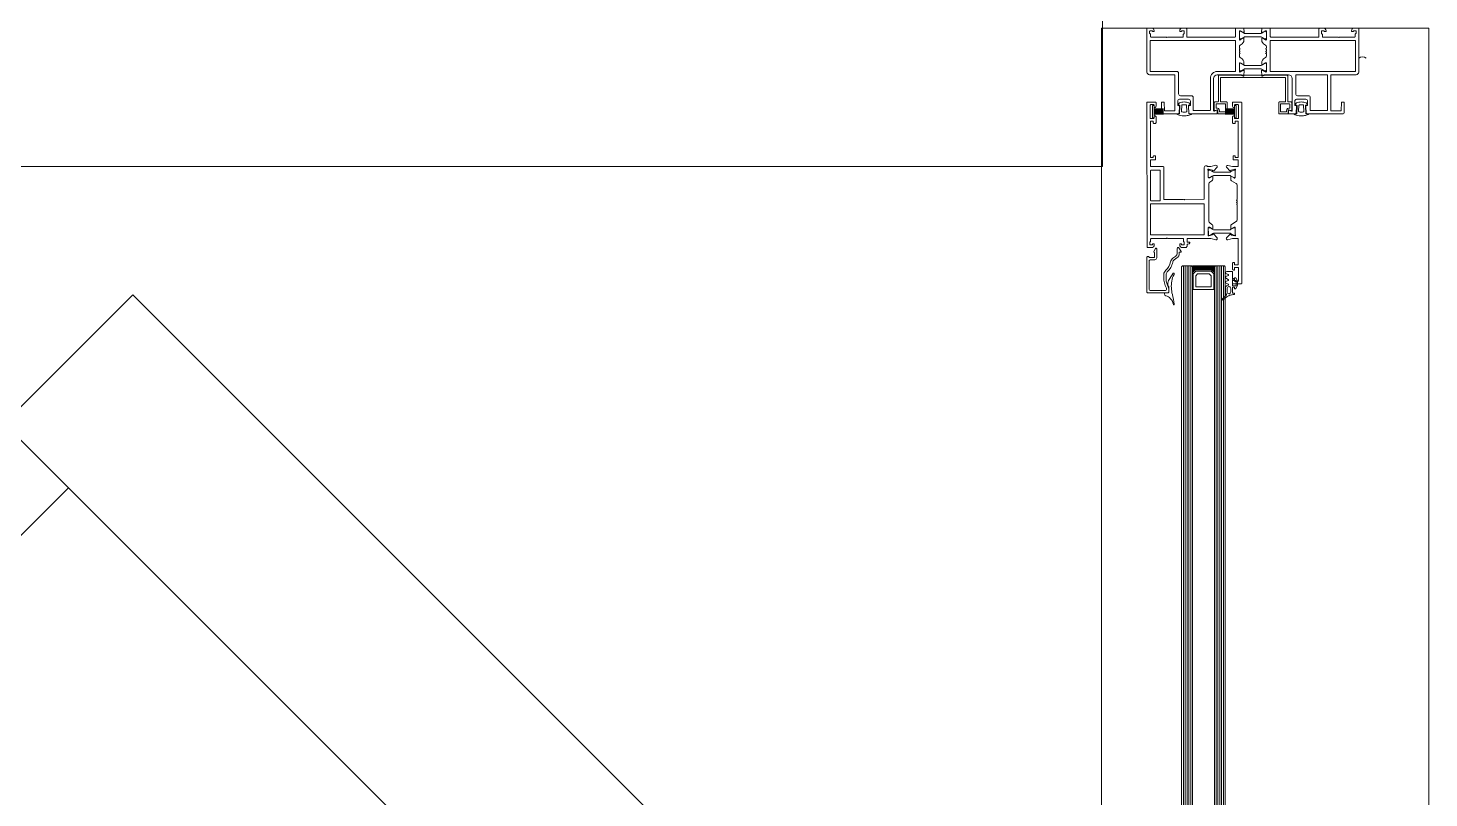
# Model space of a CAD drawing. Header units: centimetres. Extents: x 118932 to 154602, y -32682 to -23521.
# Drawn here: x 136954.8 to 137031.8, y -28127.6 to -28085.3 of the extents above; entities that cross this region are included whole.
import ezdxf

# ---------------------------------------------------------------- set-up
doc = ezdxf.new("R2010")
doc.units = ezdxf.units.CM
doc.header["$LTSCALE"] = 50
doc.header["$MEASUREMENT"] = 0
for name, color, linetype, lineweight, true_color in [('GEN_02_TF_Mobilya', 7, 'Continuous', 5, 0x745e3d), ('GEN_02_TF_Pencere', 7, 'Continuous', 9, 0x6093ac), ('GEN_05_ML_Alçıpan_giydirme', 7, 'Continuous', 18, 0x7ebab5), ('GEN_05_ML_Mermer', 7, 'Continuous', 9, 0x9d8692)]:
    doc.layers.add(name, color=color, linetype=linetype, lineweight=lineweight, true_color=true_color)
doc.layers.add('revizyon notlar', color=1, linetype='Continuous', lineweight=30)

# ---------------------------------------------------------------- blocks, each defined once
blk = doc.blocks.new('UP-420_DiningChair')
at = {"layer": 'GEN_02_TF_Mobilya'}
for p, q in [((-254, 317.5), (-254, 217.5)), ((254, 317.5), (-254, 317.5)), ((-254, 217.5), (254, 217.5))]:
    blk.add_line(p, q, dxfattribs=at)
blk.add_lwpolyline([(-204, 217.5), (-204, -317.5)], dxfattribs=at)
blk = doc.blocks.new('A blok level 0 tefriş')
at = {"layer": 'GEN_02_TF_Mobilya', "xscale": 0.1, "yscale": 0.1, "zscale": 0.1, "rotation": 315.0000000000011}
blk.add_blockref('UP-420_DiningChair', (229.559, 573.185), dxfattribs=at)
blk = doc.blocks.new('P36')
at = {"layer": 'GEN_02_TF_Pencere', "linetype": 'Continuous'}
for p, q in [((137016.833, -28089.749), (137017.343, -28089.749)), ((137016.833, -28089.769), (137017.343, -28089.769)), ((137016.833, -28089.789), (137017.343, -28089.789)), ((137016.833, -28089.809), (137017.343, -28089.809)), ((137016.833, -28089.829), (137017.343, -28089.829)), ((137016.833, -28089.849), (137017.343, -28089.849)), ((137016.833, -28089.869), (137017.343, -28089.869)), ((137016.833, -28089.889), (137017.343, -28089.889)), ((137016.833, -28089.909), (137017.343, -28089.909)), ((137016.833, -28089.929), (137017.343, -28089.929)), ((137016.833, -28089.949), (137017.343, -28089.949)), ((137021.239, -28089.749), (137020.729, -28089.749)), ((137021.239, -28089.769), (137020.729, -28089.769)), ((137021.239, -28089.789), (137020.729, -28089.789)), ((137021.239, -28089.809), (137020.729, -28089.809)), ((137021.239, -28089.829), (137020.729, -28089.829)), ((137021.239, -28089.849), (137020.729, -28089.849)), ((137021.239, -28089.869), (137020.729, -28089.869)), ((137021.239, -28089.889), (137020.729, -28089.889)), ((137021.239, -28089.909), (137020.729, -28089.909)), ((137021.239, -28089.929), (137020.729, -28089.929)), ((137021.239, -28089.949), (137020.729, -28089.949)), ((137016.833, -28089.969), (137017.343, -28089.969)), ((137016.833, -28089.989), (137017.343, -28089.989)), ((137016.833, -28090.009), (137017.343, -28090.009)), ((137016.833, -28090.029), (137017.343, -28090.029)), ((137016.833, -28090.049), (137017.343, -28090.049)), ((137021.239, -28089.969), (137020.729, -28089.969)), ((137021.239, -28089.989), (137020.729, -28089.989)), ((137021.239, -28090.009), (137020.729, -28090.009)), ((137021.239, -28090.029), (137020.729, -28090.029)), ((137021.239, -28090.049), (137020.729, -28090.049))]:
    blk.add_line(p, q, dxfattribs=at)
at = {"layer": 'GEN_02_TF_Pencere'}
for p, q in [((137018.335, -28098.425), (137018.385, -28098.375)), ((137018.385, -28098.375), (137018.885, -28098.375)), ((137018.435, -28098.375), (137018.435, -28174.805)), ((137018.535, -28098.375), (137018.535, -28174.805)), ((137018.635, -28098.375), (137018.635, -28174.805)), ((137018.735, -28098.375), (137018.735, -28174.805)), ((137018.835, -28098.375), (137018.835, -28174.805)), ((137018.885, -28098.375), (137018.935, -28098.425)), ((137018.935, -28098.375), (137018.935, -28174.43)), ((137018.935, -28098.375), (137018.935, -28098.75)), ((137020.135, -28098.375), (137018.935, -28098.375)), ((137018.935, -28098.375), (137018.935, -28098.375)), ((137018.935, -28098.375), (137020.135, -28098.375)), ((137018.935, -28098.415), (137020.135, -28098.415)), ((137020.135, -28098.375), (137020.135, -28174.43)), ((137020.135, -28098.425), (137020.185, -28098.375)), ((137020.135, -28098.75), (137020.135, -28098.375)), ((137020.185, -28098.375), (137020.685, -28098.375)), ((137020.235, -28098.375), (137020.235, -28174.805)), ((137020.335, -28098.375), (137020.335, -28174.805)), ((137020.435, -28098.375), (137020.435, -28174.805)), ((137020.535, -28098.375), (137020.535, -28174.805)), ((137020.635, -28098.375), (137020.635, -28174.805)), ((137020.685, -28098.375), (137020.735, -28098.425)), ((137017.935, -28098.827), (137017.933, -28098.839)), ((137018.335, -28098.425), (137018.335, -28174.755)), ((137018.935, -28098.455), (137020.135, -28098.455)), ((137018.935, -28098.495), (137020.135, -28098.495)), ((137018.935, -28098.535), (137020.135, -28098.535)), ((137018.935, -28098.575), (137020.135, -28098.575)), ((137018.935, -28098.75), (137019.085, -28098.6)), ((137018.935, -28098.615), (137019.07, -28098.615)), ((137018.935, -28098.655), (137019.03, -28098.655)), ((137018.935, -28098.695), (137018.99, -28098.695)), ((137018.935, -28098.735), (137018.95, -28098.735)), ((137018.965, -28098.825), (137019.115, -28098.675)), ((137018.965, -28099.675), (137018.965, -28098.825)), ((137019.085, -28098.6), (137019.985, -28098.6)), ((137019.115, -28098.675), (137019.955, -28098.675)), ((137019.115, -28098.925), (137019.215, -28098.825)), ((137019.115, -28099.525), (137019.115, -28098.925)), ((137019.215, -28098.825), (137019.855, -28098.825)), ((137019.855, -28098.825), (137019.955, -28098.925)), ((137019.955, -28098.675), (137020.105, -28098.825)), ((137019.955, -28098.925), (137019.955, -28099.525)), ((137019.985, -28098.6), (137020.135, -28098.75)), ((137020, -28098.615), (137020.135, -28098.615)), ((137020.04, -28098.655), (137020.135, -28098.655)), ((137020.08, -28098.695), (137020.135, -28098.695)), ((137020.105, -28098.825), (137020.105, -28099.675)), ((137020.12, -28098.735), (137020.135, -28098.735)), ((137020.735, -28098.425), (137020.735, -28174.755)), ((137020.812, -28098.695), (137020.755, -28098.728)), ((137020.755, -28099.045), (137020.895, -28099.124)), ((137020.758, -28098.803), (137020.891, -28098.858)), ((137020.891, -28098.915), (137020.758, -28098.97)), ((137020.892, -28099.178), (137020.758, -28099.234)), ((137021.102, -28098.685), (137020.851, -28098.685)), ((137021.129, -28099.11), (137021.129, -28098.715)), ((137021.244, -28099.109), (137021.129, -28099.11)), ((137021.244, -28099.069), (137021.244, -28099.109)), ((137021.411, -28099.209), (137021.308, -28099.046)), ((137017.394, -28099.923), (137017.394, -28099.885)), ((137017.394, -28099.885), (137017.394, -28099.885)), ((137017.419, -28099.855), (137017.604, -28099.855)), ((137017.618, -28099.514), (137017.609, -28099.495)), ((137017.629, -28099.825), (137017.629, -28099.564)), ((137020.105, -28099.675), (137018.965, -28099.675)), ((137019.955, -28099.525), (137019.115, -28099.525)), ((137020.741, -28099.576), (137020.741, -28099.83)), ((137020.755, -28099.31), (137020.895, -28099.388)), ((137020.892, -28099.443), (137020.799, -28099.482)), ((137020.799, -28099.482), (137020.799, -28099.482)), ((137020.839, -28099.81), (137020.839, -28099.624)), ((137020.927, -28099.524), (137020.946, -28099.524)), ((137020.927, -28099.524), (137020.927, -28099.524)), ((137020.946, -28099.91), (137020.927, -28099.91)), ((137021.034, -28099.624), (137021.034, -28099.81)), ((137021.129, -28099.45), (137021.129, -28099.22)), ((137021.13, -28099.56), (137021.244, -28099.559)), ((137021.13, -28099.86), (137021.13, -28099.56)), ((137021.137, -28099.471), (137021.137, -28099.471)), ((137021.156, -28099.189), (137021.314, -28099.189)), ((137021.315, -28099.479), (137021.156, -28099.479)), ((137021.217, -28099.889), (137021.156, -28099.889)), ((137021.244, -28099.559), (137021.244, -28099.599)), ((137021.308, -28099.623), (137021.412, -28099.459)), ((137021.341, -28099.219), (137021.341, -28099.449)), ((137021.412, -28099.459), (137021.411, -28099.209)), ((137020.787, -28099.988), (137020.588, -28100.2)), ((137020.627, -28100.252), (137020.843, -28100.074))]:
    blk.add_line(p, q, dxfattribs=at)
at = {"layer": 'GEN_02_TF_Pencere', "extrusion": (0, 0, -1)}
for points in [[(-137016.429, -28085.335), (-137016.429, -28087.725, -0.414214), (-137016.579, -28087.875), (-137017.939, -28087.875, 0.414214), (-137017.969, -28087.905), (-137017.969, -28089.836, 0.414214), (-137017.939, -28089.866), (-137017.429, -28089.866, 0.400696), (-137017.399, -28089.837), (-137017.379, -28089.403, -0.400696), (-137017.349, -28089.375), (-137017.259, -28089.375, -0.414214), (-137017.229, -28089.405), (-137017.229, -28089.926, -0.414214), (-137017.329, -28090.026), (-137018.15, -28090.026, -0.399104), (-137018.2, -28089.978), (-137018.219, -28089.604, -0.429487), (-137018.189, -28089.573), (-137018.169, -28089.573, 0.414214), (-137018.119, -28089.523), (-137018.119, -28089.325, 0.414214), (-137018.219, -28089.225), (-137018.719, -28089.225, 0.414214), (-137018.819, -28089.325), (-137018.819, -28089.523, 0.414214), (-137018.769, -28089.573), (-137018.749, -28089.573, -0.429495), (-137018.719, -28089.604), (-137018.739, -28089.978, -0.399096), (-137018.789, -28090.026), (-137020.265, -28090.026, -0.414214), (-137020.295, -28089.996), (-137020.295, -28089.858, -0.518649), (-137020.255, -28089.829), (-137020.135, -28089.872, 0.518649), (-137020.095, -28089.844), (-137020.095, -28088.075, 0.414214), (-137020.295, -28087.875), (-137021.598, -28087.875, 0.41134), (-137021.628, -28087.904, -0.312805), (-137021.641, -28087.923), (-137021.725, -28087.953, -0.493156), (-137021.752, -28087.936), (-137021.778, -28087.637, -0.957545), (-137021.738, -28087.631, 0.268123), (-137021.726, -28087.647), (-137021.566, -28087.705, 0.843087), (-137021.508, -28087.695), (-137021.508, -28087.243, 0.577366), (-137021.553, -28087.217), (-137021.71, -28087.308, 0.182928), (-137021.719, -28087.319, -0.849637), (-137021.758, -28087.313), (-137021.758, -28087.22, -0.267944), (-137021.608, -28086.96), (-137021.558, -28086.932, 0.267964), (-137021.508, -28086.845), (-137021.508, -28086.722), (-137021.546, -28086.7), (-137021.508, -28086.678), (-137021.508, -28086.62, -1), (-137021.508, -28086.56), (-137021.508, -28086.48, -1), (-137021.508, -28086.42), (-137021.508, -28086.334, 0.267966), (-137021.558, -28086.248), (-137021.608, -28086.219, -0.267944), (-137021.758, -28085.959), (-137021.758, -28085.867, -0.849744), (-137021.719, -28085.86, 0.182697), (-137021.71, -28085.871), (-137021.553, -28085.962, 0.577366), (-137021.508, -28085.936), (-137021.508, -28085.485, 0.843081), (-137021.566, -28085.475), (-137021.726, -28085.533, 0.267761), (-137021.738, -28085.548, -0.957329), (-137021.778, -28085.543), (-137021.757, -28085.305), (-137021.598, -28085.305), (-137021.32, -28085.305, -0.414214), (-137021.29, -28085.335), (-137021.29, -28085.775, 0.414214), (-137021.26, -28085.805), (-137018.629, -28085.805), (-137018.629, -28085.385, -0.414214), (-137018.549, -28085.305), (-137018.379, -28085.305, -0.414214), (-137018.229, -28085.455), (-137018.229, -28085.485, -0.414214), (-137018.249, -28085.505), (-137018.3, -28085.505, -0.36604), (-137018.329, -28085.48, 0.365984), (-137018.359, -28085.455), (-137018.449, -28085.455, 0.414214), (-137018.479, -28085.485), (-137018.479, -28085.595, 0.367429), (-137018.454, -28085.624, -0.364526), (-137018.429, -28085.654), (-137018.429, -28085.775, 0.414214), (-137018.399, -28085.805), (-137017.559, -28085.805), (-137017.529, -28085.835), (-137017.499, -28085.805), (-137016.659, -28085.805, 0.414214), (-137016.629, -28085.775), (-137016.629, -28085.654, -0.364526), (-137016.604, -28085.624, 0.367429), (-137016.579, -28085.595), (-137016.579, -28085.485, 0.414214), (-137016.609, -28085.455), (-137016.699, -28085.455, 0.365984), (-137016.729, -28085.48, -0.36604), (-137016.758, -28085.505), (-137016.809, -28085.505, -0.414214), (-137016.829, -28085.485), (-137016.829, -28085.455, -0.414214), (-137016.679, -28085.305), (-137016.459, -28085.305, -0.414214), (-137016.429, -28085.335)], [(-137025.871, -28085.805), (-137023.24, -28085.805, 0.414214), (-137023.21, -28085.775), (-137023.21, -28085.335, -0.414214), (-137023.18, -28085.305), (-137022.902, -28085.305), (-137022.743, -28085.305), (-137022.722, -28085.543, -0.957329), (-137022.762, -28085.548, 0.267761), (-137022.775, -28085.533), (-137022.934, -28085.475, 0.843081), (-137022.992, -28085.485), (-137022.992, -28085.936, 0.577366), (-137022.947, -28085.962), (-137022.79, -28085.871, 0.182697), (-137022.781, -28085.86, -0.849744), (-137022.742, -28085.867), (-137022.742, -28085.959, -0.267944), (-137022.892, -28086.219), (-137022.942, -28086.248, 0.267966), (-137022.992, -28086.334), (-137022.992, -28086.42, -1), (-137022.992, -28086.48), (-137022.992, -28086.56, -1), (-137022.992, -28086.62), (-137022.992, -28086.678), (-137022.954, -28086.7), (-137022.992, -28086.722), (-137022.992, -28086.845, 0.267964), (-137022.942, -28086.932), (-137022.892, -28086.96, -0.267944), (-137022.742, -28087.22), (-137022.742, -28087.313, -0.849637), (-137022.781, -28087.319, 0.182928), (-137022.79, -28087.308), (-137022.947, -28087.217, 0.577366), (-137022.992, -28087.243), (-137022.992, -28087.695, 0.843087), (-137022.934, -28087.705), (-137022.775, -28087.647, 0.268123), (-137022.762, -28087.631, -0.957545), (-137022.722, -28087.637), (-137022.748, -28087.936, -0.493156), (-137022.775, -28087.953), (-137022.859, -28087.923, -0.312805), (-137022.872, -28087.904, 0.41134), (-137022.902, -28087.875), (-137024.206, -28087.875, 0.414214), (-137024.406, -28088.075), (-137024.406, -28089.846, 0.414214), (-137024.376, -28089.876), (-137024.236, -28089.826, -0.414214), (-137024.206, -28089.856), (-137024.206, -28089.996, -0.414214), (-137024.236, -28090.026), (-137024.586, -28090.026, -0.399096), (-137024.636, -28089.978), (-137024.656, -28089.604, -0.429495), (-137024.626, -28089.573), (-137024.606, -28089.573, 0.414214), (-137024.556, -28089.523), (-137024.556, -28089.325, 0.414214), (-137024.656, -28089.225), (-137025.156, -28089.225, 0.414214), (-137025.256, -28089.325), (-137025.256, -28089.523, 0.414214), (-137025.206, -28089.573), (-137025.186, -28089.573, -0.429487), (-137025.156, -28089.604), (-137025.175, -28089.978, -0.399104), (-137025.225, -28090.026), (-137027.171, -28090.026, -0.414214), (-137027.271, -28089.926), (-137027.271, -28089.405, -0.414214), (-137027.241, -28089.375), (-137027.151, -28089.375, -0.400696), (-137027.121, -28089.403), (-137027.101, -28089.837, 0.400696), (-137027.071, -28089.866), (-137026.561, -28089.866, 0.414214), (-137026.531, -28089.836), (-137026.531, -28087.905, 0.414214), (-137026.561, -28087.875), (-137027.921, -28087.875, -0.414214), (-137028.071, -28087.725), (-137028.071, -28085.335, -0.414214), (-137028.041, -28085.305), (-137027.821, -28085.305, -0.414214), (-137027.671, -28085.455), (-137027.671, -28085.485, -0.414214), (-137027.691, -28085.505), (-137027.742, -28085.505, -0.36604), (-137027.772, -28085.48, 0.365984), (-137027.801, -28085.455), (-137027.891, -28085.455, 0.414214), (-137027.921, -28085.485), (-137027.921, -28085.595, 0.367429), (-137027.896, -28085.624, -0.364526), (-137027.871, -28085.654), (-137027.871, -28085.775, 0.414214), (-137027.841, -28085.805), (-137027.001, -28085.805), (-137026.971, -28085.835), (-137026.941, -28085.805), (-137026.101, -28085.805, 0.414214), (-137026.071, -28085.775), (-137026.071, -28085.654, -0.364526), (-137026.046, -28085.624, 0.367429), (-137026.021, -28085.595), (-137026.021, -28085.485, 0.414214), (-137026.051, -28085.455), (-137026.141, -28085.455, 0.365984), (-137026.171, -28085.48, -0.36604), (-137026.201, -28085.505), (-137026.251, -28085.505, -0.414214), (-137026.271, -28085.485), (-137026.271, -28085.455, -0.414214), (-137026.121, -28085.305), (-137025.951, -28085.305, -0.414214), (-137025.871, -28085.385), (-137025.871, -28085.805)], [(-137016.609, -28087.695), (-137016.609, -28085.985), (-137021.29, -28085.985), (-137021.29, -28087.695), (-137020.295, -28087.695, -0.414214), (-137019.915, -28088.075), (-137019.915, -28089.816, 0.414214), (-137019.885, -28089.846), (-137018.999, -28089.846, 0.414214), (-137018.969, -28089.816), (-137018.969, -28089.125, -0.414214), (-137018.869, -28089.025), (-137018.269, -28089.025, 0.414214), (-137018.169, -28088.925), (-137018.169, -28087.795, -0.414214), (-137018.069, -28087.695), (-137016.609, -28087.695)], [(-137021.828, -28085.605), (-137022.676, -28085.605, -0.131652), (-137022.736, -28085.589), (-137022.916, -28085.485), (-137022.952, -28085.485, 0.414214), (-137022.992, -28085.525), (-137022.992, -28085.865, 0.414214), (-137022.952, -28085.905), (-137022.916, -28085.905), (-137022.736, -28085.801, -0.131652), (-137022.676, -28085.785), (-137021.828, -28085.785, -0.131652), (-137021.768, -28085.801), (-137021.588, -28085.905), (-137021.552, -28085.905, 0.414214), (-137021.512, -28085.865), (-137021.512, -28085.525, 0.414214), (-137021.552, -28085.485), (-137021.588, -28085.485), (-137021.768, -28085.589, -0.131652), (-137021.828, -28085.605)], [(-137021.828, -28087.363), (-137022.676, -28087.363, -0.131652), (-137022.736, -28087.347), (-137022.916, -28087.243), (-137022.952, -28087.243, 0.414214), (-137022.992, -28087.283), (-137022.992, -28087.623, 0.414214), (-137022.952, -28087.663), (-137022.916, -28087.663), (-137022.736, -28087.559, -0.131652), (-137022.676, -28087.543), (-137021.828, -28087.543, -0.131652), (-137021.768, -28087.559), (-137021.588, -28087.663), (-137021.552, -28087.663, 0.414214), (-137021.512, -28087.623), (-137021.512, -28087.283, 0.414214), (-137021.552, -28087.243), (-137021.588, -28087.243), (-137021.768, -28087.347, -0.131652), (-137021.828, -28087.363)], [(-137024.364, -28089.371, 0.198912), (-137024.386, -28089.38, 0.198912), (-137024.394, -28089.401), (-137024.394, -28089.812, 0.518649), (-137024.354, -28089.84), (-137024.235, -28089.797, -0.518649), (-137024.194, -28089.825), (-137024.194, -28089.992, 0.414214), (-137024.164, -28090.022), (-137023.704, -28090.022, 0.414214), (-137023.674, -28089.992), (-137023.674, -28089.401, 0.414214), (-137023.704, -28089.371), (-137024.044, -28089.371), (-137024.044, -28088.022), (-137022.259, -28088.022), (-137020.474, -28088.022), (-137020.474, -28089.371), (-137020.814, -28089.371, 0.414214), (-137020.844, -28089.401), (-137020.844, -28089.992, 0.414214), (-137020.814, -28090.022), (-137020.354, -28090.022, 0.414214), (-137020.324, -28089.992), (-137020.324, -28089.825, -0.518649), (-137020.284, -28089.797), (-137020.164, -28089.84, 0.518649), (-137020.124, -28089.812), (-137020.124, -28089.401, 0.414214), (-137020.154, -28089.371), (-137020.324, -28089.371, -0.414214), (-137020.354, -28089.341), (-137020.354, -28087.932, 0.414214), (-137020.384, -28087.902), (-137022.259, -28087.902), (-137024.134, -28087.902, 0.414214), (-137024.164, -28087.932), (-137024.164, -28089.341, -0.414214), (-137024.194, -28089.371), (-137024.364, -28089.371)], [(-137024.636, -28087.875), (-137026.321, -28087.875, 0.414189), (-137026.351, -28087.905), (-137026.351, -28089.816, 0.414238), (-137026.321, -28089.846), (-137025.436, -28089.846, 0.414214), (-137025.406, -28089.816), (-137025.406, -28089.125, -0.414214), (-137025.306, -28089.025), (-137024.706, -28089.025, 0.414214), (-137024.606, -28088.925), (-137024.606, -28087.905, 0.414214), (-137024.636, -28087.875)], [(-137016.434, -28097.345), (-137016.429, -28089.405, 0.198912), (-137016.438, -28089.384, 0.198912), (-137016.459, -28089.375), (-137016.899, -28089.375, 0.414214), (-137016.929, -28089.405), (-137016.929, -28089.605, 0.414214), (-137016.859, -28089.675, 0.414214), (-137016.829, -28089.645), (-137016.829, -28089.565, -0.414214), (-137016.779, -28089.515), (-137016.659, -28089.515, -0.414214), (-137016.609, -28089.565), (-137016.609, -28090.235, -0.414214), (-137016.66, -28090.285), (-137016.78, -28090.285, -0.414214), (-137016.829, -28090.235), (-137016.829, -28090.155, 0.414214), (-137016.859, -28090.125, 0.414214), (-137016.929, -28090.195), (-137016.93, -28090.505, 0.414214), (-137016.88, -28090.555), (-137016.81, -28090.555, 0.414214), (-137016.78, -28090.525), (-137016.78, -28090.425), (-137016.63, -28090.425), (-137016.631, -28092.425), (-137016.781, -28092.425), (-137016.781, -28092.355, 0.414214), (-137016.811, -28092.325), (-137016.871, -28092.325, 0.414214), (-137016.901, -28092.355), (-137016.901, -28092.515, 0.414214), (-137016.871, -28092.545), (-137016.661, -28092.545, -0.414214), (-137016.631, -28092.575), (-137016.631, -28092.925), (-137017.331, -28092.924, 0.414213), (-137017.361, -28092.954), (-137017.362, -28094.724), (-137018.442, -28094.724), (-137018.472, -28094.754), (-137018.502, -28094.724), (-137019.582, -28094.723), (-137019.581, -28092.974, 0.414277), (-137019.681, -28092.873), (-137019.716, -28092.873, 0.339312), (-137019.736, -28092.888), (-137019.741, -28092.908, -0.339802), (-137019.76, -28092.923), (-137019.947, -28092.923), (-137020.208, -28092.853, 0.700085), (-137020.283, -28092.961), (-137020.27, -28092.979), (-137020.098, -28093.15, 0.617948), (-137020.038, -28093.134, -0.283637), (-137020.016, -28093.111), (-137019.832, -28093.06), (-137019.813, -28093.06, -0.673161), (-137019.792, -28093.112, 0.202488), (-137019.802, -28093.134), (-137019.802, -28093.52, -0.414214), (-137019.832, -28093.55), (-137019.853, -28093.55, -0.137872), (-137019.869, -28093.546), (-137020.021, -28093.453, 0.585524), (-137020.052, -28093.47), (-137020.052, -28093.613, 0.261413), (-137020.004, -28093.698), (-137019.88, -28093.774, -0.261413), (-137019.832, -28093.859), (-137019.832, -28094.766), (-137019.833, -28095.937, -0.261413), (-137019.881, -28096.022), (-137020.005, -28096.098, 0.261413), (-137020.053, -28096.183), (-137020.053, -28096.326, 0.585524), (-137020.023, -28096.343), (-137019.871, -28096.25, -0.137872), (-137019.855, -28096.245), (-137019.833, -28096.245, -0.414214), (-137019.803, -28096.275), (-137019.804, -28096.662, 0.202488), (-137019.795, -28096.684, -0.673161), (-137019.815, -28096.735), (-137019.834, -28096.735), (-137020.018, -28096.684, -0.283637), (-137020.04, -28096.662, 0.617948), (-137020.1, -28096.646), (-137020.273, -28096.817), (-137020.285, -28096.835, 0.700085), (-137020.21, -28096.943), (-137019.949, -28096.873), (-137018.663, -28096.874, -0.414214), (-137018.633, -28096.904), (-137018.633, -28097.044, -0.414214), (-137018.663, -28097.074), (-137018.753, -28097.074, 0.463003), (-137018.783, -28097.108, 0.372825), (-137018.684, -28097.194), (-137018.663, -28097.194, -0.414214), (-137018.633, -28097.224), (-137018.634, -28097.294, 0.414214), (-137018.554, -28097.374), (-137018.384, -28097.374, 0.414214), (-137018.233, -28097.224), (-137018.233, -28097.204, 0.414214), (-137018.263, -28097.174), (-137018.304, -28097.174, 0.380812), (-137018.334, -28097.199, -0.365977), (-137018.363, -28097.224), (-137018.453, -28097.224, -0.414214), (-137018.483, -28097.194), (-137018.483, -28097.084, -0.365977), (-137018.458, -28097.054, 0.369187), (-137018.433, -28097.025), (-137018.433, -28096.904, -0.414214), (-137018.403, -28096.874), (-137017.563, -28096.874), (-137017.533, -28096.844), (-137017.503, -28096.874), (-137016.663, -28096.875, -0.414214), (-137016.633, -28096.905), (-137016.633, -28097.026, 0.365995), (-137016.608, -28097.055, -0.365977), (-137016.583, -28097.085), (-137016.583, -28097.195, -0.414214), (-137016.613, -28097.225), (-137016.703, -28097.225, -0.374045), (-137016.733, -28097.2, 0.366034), (-137016.763, -28097.175), (-137016.803, -28097.175, 0.414214), (-137016.833, -28097.205), (-137016.833, -28097.225, 0.414214), (-137016.684, -28097.375), (-137016.464, -28097.375, 0.414214), (-137016.434, -28097.345)], [(-137018.907, -28090.026, 0.064394), (-137018.699, -28090.109, 0.064394), (-137018.476, -28090.137, 0.129325), (-137018.045, -28090.026), (-137018.195, -28090.026, -0.399528), (-137018.225, -28089.997), (-137018.246, -28089.583, -0.414214), (-137018.216, -28089.553), (-137018.188, -28089.553, 0.414214), (-137018.158, -28089.523), (-137018.158, -28089.517, 0.295923), (-137018.217, -28089.425, 0.104809), (-137018.476, -28089.37, 0.104809), (-137018.735, -28089.425, 0.295923), (-137018.794, -28089.517), (-137018.794, -28089.523, 0.414214), (-137018.764, -28089.553), (-137018.736, -28089.553, -0.414214), (-137018.706, -28089.583), (-137018.727, -28089.997, -0.399528), (-137018.757, -28090.026), (-137018.907, -28090.026)], [(-137018.621, -28089.884), (-137018.605, -28089.559, -0.337036), (-137018.581, -28089.532, -0.054259), (-137018.476, -28089.52, -0.054259), (-137018.371, -28089.532, -0.337036), (-137018.348, -28089.559), (-137018.331, -28089.884, -0.32284), (-137018.35, -28089.914, -0.093955), (-137018.476, -28089.937, -0.093955), (-137018.602, -28089.914, -0.32284), (-137018.621, -28089.884)], [(-137020.714, -28089.471), (-137020.273, -28089.471, -0.395113), (-137020.243, -28089.499), (-137020.229, -28089.709, 0.505029), (-137020.424, -28089.852), (-137020.424, -28089.892, -0.414214), (-137020.454, -28089.922), (-137020.714, -28089.922, -0.414214), (-137020.744, -28089.892), (-137020.744, -28089.501, -0.414214), (-137020.714, -28089.471)], [(-137021.637, -28089.405), (-137021.637, -28099.345, 0.414214), (-137021.607, -28099.375), (-137021.167, -28099.375, 0.414214), (-137021.137, -28099.345), (-137021.137, -28099.145, 0.414214), (-137021.207, -28099.075, 0.414214), (-137021.237, -28099.105), (-137021.237, -28099.185, -0.414214), (-137021.287, -28099.235), (-137021.407, -28099.235, -0.414214), (-137021.457, -28099.185), (-137021.457, -28098.515, -0.414214), (-137021.407, -28098.465), (-137021.287, -28098.465, -0.414214), (-137021.237, -28098.515), (-137021.237, -28098.595, 0.414214), (-137021.207, -28098.625, 0.414214), (-137021.137, -28098.555), (-137021.137, -28098.245, 0.414214), (-137021.187, -28098.195), (-137021.207, -28098.195, 0.414214), (-137021.237, -28098.225), (-137021.237, -28098.295, -0.414214), (-137021.267, -28098.325), (-137021.437, -28098.325), (-137021.437, -28096.905, -0.414214), (-137021.407, -28096.875), (-137021.136, -28096.875), (-137020.876, -28096.945, 0.700075), (-137020.8, -28096.837), (-137020.813, -28096.819), (-137020.986, -28096.648, 0.617785), (-137021.046, -28096.664, -0.283333), (-137021.068, -28096.686), (-137021.252, -28096.737), (-137021.27, -28096.737, -0.673162), (-137021.291, -28096.686, 0.202354), (-137021.282, -28096.664), (-137021.282, -28096.277, -0.415901), (-137021.252, -28096.247), (-137021.23, -28096.247, -0.137872), (-137021.215, -28096.252), (-137021.062, -28096.345, 0.585714), (-137021.032, -28096.328), (-137021.032, -28096.185, 0.30109), (-137021.08, -28096.1), (-137021.34, -28095.941, -0.261413), (-137021.387, -28095.856), (-137021.387, -28095.032), (-137021.349, -28095.01), (-137021.387, -28094.988), (-137021.387, -28094.93, 1), (-137021.387, -28094.87), (-137021.387, -28094.79, 1), (-137021.387, -28094.73), (-137021.387, -28093.944, -0.261413), (-137021.34, -28093.859), (-137021.08, -28093.7, 0.261381), (-137021.032, -28093.615), (-137021.032, -28093.472, 0.585524), (-137021.062, -28093.455), (-137021.215, -28093.548, -0.137707), (-137021.23, -28093.552), (-137021.252, -28093.552, -0.414214), (-137021.282, -28093.522), (-137021.282, -28093.135, 0.202488), (-137021.291, -28093.114, -0.673126), (-137021.27, -28093.062), (-137021.252, -28093.062), (-137021.068, -28093.113, -0.283536), (-137021.046, -28093.136, 0.617796), (-137020.986, -28093.152), (-137020.813, -28092.981), (-137020.8, -28092.963, 0.700399), (-137020.876, -28092.855), (-137021.136, -28092.925), (-137021.407, -28092.925, -0.414214), (-137021.437, -28092.895), (-137021.437, -28092.575, -0.414214), (-137021.407, -28092.545), (-137021.197, -28092.545, 0.414214), (-137021.167, -28092.515), (-137021.167, -28092.355, 0.414214), (-137021.197, -28092.325), (-137021.257, -28092.325, 0.414214), (-137021.287, -28092.355), (-137021.287, -28092.425), (-137021.437, -28092.425), (-137021.437, -28090.425), (-137021.287, -28090.425), (-137021.287, -28090.525, 0.414214), (-137021.257, -28090.555), (-137021.187, -28090.555, 0.414214), (-137021.137, -28090.505), (-137021.137, -28090.195, 0.414214), (-137021.207, -28090.125, 0.414214), (-137021.237, -28090.155), (-137021.237, -28090.235, -0.414214), (-137021.287, -28090.285), (-137021.407, -28090.285, -0.414214), (-137021.457, -28090.235), (-137021.457, -28089.565, -0.414214), (-137021.407, -28089.515), (-137021.287, -28089.515, -0.414214), (-137021.237, -28089.565), (-137021.237, -28089.645, 0.414214), (-137021.207, -28089.675, 0.414214), (-137021.137, -28089.605), (-137021.137, -28089.405, 0.414214), (-137021.167, -28089.375), (-137021.607, -28089.375, 0.414214), (-137021.637, -28089.405)], [(-137024.266, -28089.479, -0.190395), (-137024.245, -28089.471), (-137023.804, -28089.471, -0.414214), (-137023.774, -28089.501), (-137023.774, -28089.892, -0.414214), (-137023.804, -28089.922), (-137024.064, -28089.922, -0.414214), (-137024.094, -28089.892), (-137024.094, -28089.852, 0.505029), (-137024.289, -28089.709), (-137024.275, -28089.499, -0.190395), (-137024.266, -28089.479)], [(-137025.343, -28090.026, 0.064394), (-137025.135, -28090.109, 0.064394), (-137024.912, -28090.137, 0.129325), (-137024.481, -28090.026), (-137024.631, -28090.026, -0.399528), (-137024.661, -28089.997), (-137024.682, -28089.583, -0.414214), (-137024.652, -28089.553), (-137024.624, -28089.553, 0.414214), (-137024.594, -28089.523), (-137024.594, -28089.517, 0.295923), (-137024.653, -28089.425, 0.104809), (-137024.912, -28089.37, 0.104809), (-137025.171, -28089.425, 0.295923), (-137025.231, -28089.517), (-137025.231, -28089.523, 0.414214), (-137025.201, -28089.553), (-137025.172, -28089.553, -0.414214), (-137025.142, -28089.583), (-137025.163, -28089.997, -0.399528), (-137025.193, -28090.026), (-137025.343, -28090.026)], [(-137025.057, -28089.884), (-137025.041, -28089.559, -0.337036), (-137025.018, -28089.532, -0.054259), (-137024.913, -28089.52, -0.054259), (-137024.807, -28089.532, -0.337036), (-137024.784, -28089.559), (-137024.767, -28089.884, -0.32284), (-137024.786, -28089.914, -0.093955), (-137024.912, -28089.937, -0.093955), (-137025.038, -28089.914, -0.32284), (-137025.057, -28089.884)], [(-137017.154, -28094.796, -0.198912), (-137017.162, -28094.774), (-137017.162, -28093.155, -0.414214), (-137017.132, -28093.125), (-137016.661, -28093.125, -0.414214), (-137016.631, -28093.155), (-137016.632, -28094.775, -0.414214), (-137016.662, -28094.805), (-137017.133, -28094.805, -0.198912), (-137017.154, -28094.796)], [(-137020.118, -28093.411), (-137020.966, -28093.411, 0.131653), (-137021.026, -28093.427), (-137021.206, -28093.531), (-137021.242, -28093.531, -0.414213), (-137021.282, -28093.491), (-137021.282, -28093.151, -0.414214), (-137021.242, -28093.111), (-137021.206, -28093.111), (-137021.026, -28093.214, 0.131652), (-137020.966, -28093.231), (-137020.118, -28093.231, 0.131652), (-137020.058, -28093.214), (-137019.878, -28093.111), (-137019.842, -28093.111, -0.414214), (-137019.802, -28093.151), (-137019.802, -28093.491, -0.414213), (-137019.842, -28093.531), (-137019.878, -28093.531), (-137020.058, -28093.427, 0.131652), (-137020.118, -28093.411)], [(-137020.12, -28096.406), (-137020.967, -28096.406, -0.131653), (-137021.027, -28096.39), (-137021.207, -28096.286), (-137021.243, -28096.286, 0.414213), (-137021.283, -28096.326), (-137021.283, -28096.666, 0.414214), (-137021.243, -28096.706), (-137021.207, -28096.706), (-137021.027, -28096.603, -0.131652), (-137020.967, -28096.586), (-137020.12, -28096.586, -0.131652), (-137020.06, -28096.603), (-137019.88, -28096.706), (-137019.843, -28096.706, 0.414214), (-137019.803, -28096.666), (-137019.803, -28096.326, 0.414213), (-137019.843, -28096.286), (-137019.88, -28096.286), (-137020.06, -28096.39, -0.131652), (-137020.12, -28096.406)], [(-137016.429, -28099.825), (-137016.429, -28097.905, 0.41421), (-137016.459, -28097.875), (-137016.519, -28097.875, 0.41421), (-137016.549, -28097.905), (-137016.549, -28097.925), (-137016.849, -28097.925), (-137016.849, -28097.655), (-137016.814, -28097.634, 0.414213), (-137016.803, -28097.593), (-137016.902, -28097.423, 0.767327), (-137016.969, -28097.441), (-137016.969, -28097.945, 0.414213), (-137016.869, -28098.045), (-137016.599, -28098.045, -0.414213), (-137016.549, -28098.095), (-137016.549, -28099.685, -0.414213), (-137016.599, -28099.735), (-137017.459, -28099.735, -0.414213), (-137017.509, -28099.685), (-137017.509, -28099.633, -0.127549), (-137017.5, -28099.599, 0.13898), (-137017.36, -28099.004), (-137017.36, -28098.856, 0.215322), (-137017.469, -28098.616, -0.168624), (-137017.727, -28098.159, 0.197358), (-137017.858, -28097.954), (-137018.012, -28097.846, -0.244575), (-137018.089, -28097.698), (-137018.089, -28097.419, 0.767327), (-137018.191, -28097.392), (-137018.305, -28097.59, 0.577351), (-137018.279, -28097.635), (-137018.209, -28097.635), (-137018.209, -28097.698, 0.244575), (-137018.081, -28097.944), (-137017.927, -28098.052, -0.197358), (-137017.845, -28098.18, 0.168624), (-137017.548, -28098.706, -0.215322), (-137017.48, -28098.856), (-137017.48, -28099.102, -0.114883), (-137017.604, -28099.539, 0.126996), (-137017.629, -28099.636), (-137017.629, -28099.825, 0.414213), (-137017.599, -28099.855), (-137016.459, -28099.855, 0.414213), (-137016.429, -28099.825)]]:
    blk.add_lwpolyline(points, format="xyb", close=True, dxfattribs=at)
for points in [[(-137023.21, -28085.985), (-137027.891, -28085.985), (-137027.891, -28087.695), (-137023.21, -28087.695), (-137023.21, -28085.985)], [(-137016.632, -28094.965), (-137016.633, -28096.675), (-137019.584, -28096.673), (-137019.583, -28094.963), (-137016.632, -28094.965)]]:
    blk.add_lwpolyline(points, close=True, dxfattribs=at)
at = {"layer": 'GEN_02_TF_Pencere', "linetype": 'Continuous'}
for points in [[(137016.833, -28089.559), (137016.833, -28090.239), (137016.743, -28090.239), (137016.743, -28089.559), (137016.833, -28089.559)], [(137021.239, -28090.239), (137021.239, -28089.559), (137021.329, -28089.559), (137021.329, -28090.239), (137021.239, -28090.239)]]:
    blk.add_lwpolyline(points, close=True, dxfattribs=at)
at = {"layer": 'GEN_02_TF_Pencere'}
blk.add_arc((137028.275, -28087.228), 0.332, 52.14422, 127.85578, dxfattribs=at)
for centre, major_axis, start_param, end_param in [((137017.816, -28099.351), (0, 0.286), 0.956763, 2.099792), ((137020.111, -28101.122), (0, -3.543), 3.990064, 4.134382), ((137018.52, -28099.375), (0, 0.88), 0.944914, 1.386057), ((137017.893, -28098.827), (0, 0.05), -1.570583, 0.325144), ((137017.902, -28098.829), (0, -0.0382), 0.629084, 1.300082), ((137017.419, -28099.885), (0, -0.03), 3.141594, 4.712388), ((137017.478, -28099.923), (0, 0.1), 1.570967, 2.940044), ((137017.604, -28099.825), (0, -0.03), 0.000001, 1.570795), ((137017.545, -28099.564), (0, -0.1), 1.57081, 2.088079), ((137019.07, -28099.51), (0, 1.549), 1.378609, 1.866448), ((137017.362, -28100.649), (0, -0.64), 1.805526, 2.955356), ((137010.658, -28102.303), (0, -8.856), 1.777943, 1.838474), ((137017.908, -28100.49), (0, -0.03), -1.226961, -0.000036), ((137017.908, -28100.49), (0, 0.03), 3.142037, 4.994419)]:
    blk.add_ellipse(centre, major_axis=major_axis, ratio=0.839387, start_param=start_param, end_param=end_param, dxfattribs=at)
at = {"layer": 'GEN_02_TF_Pencere', "extrusion": (0, 0, -1)}
for centre, major_axis, start_param, end_param in [((137020.771, -28098.765), (0, 0.0413), 3.504733, 5.82217), ((137020.771, -28099.008), (0, -0.0413), 0.458704, 2.776141), ((137020.851, -28098.785), (0, -0.1), 2.680578, 3.140437), ((137020.882, -28098.886), (0, -0.03), 3.490789, 5.931679), ((137020.882, -28099.15), (0, 0.03), 0.487351, 2.788352), ((137021.102, -28098.715), (0, -0.03), 3.140437, 4.711235), ((137021.279, -28099.069), (0, 0.04), 4.711234, 7.229163), ((137020.771, -28099.273), (0, -0.0413), 0.458705, 2.776142), ((137020.829, -28099.576), (0, 0.1), 4.711235, 5.320589), ((137020.829, -28099.83), (0, 0.1), 3.745027, 4.711234), ((137020.829, -28099.576), (0, -0.1), 2.178997, 2.788351), ((137020.754, -28099.954), (0, -0.0509), 3.745027, 5.454025), ((137020.927, -28099.624), (0, -0.1), 1.569641, 3.140438), ((137020.927, -28099.81), (0, 0.1), 3.140436, 4.711234), ((137020.883, -28099.415), (0, -0.03), 3.628945, 5.929947), ((137020.946, -28099.624), (0, -0.1), 3.140436, 4.711234), ((137020.946, -28099.81), (0, -0.1), 4.711232, 6.28203), ((137021.747, -28104.245), (0, -4.337), 2.949895, 3.003759), ((137021.156, -28099.219), (0, 0.03), 4.711232, 6.282029), ((137021.156, -28099.449), (0, 0.03), 3.925836, 4.711232), ((137021.156, -28099.859), (0, -0.03), -0.001157, 1.56964), ((137021.156, -28099.449), (0, 0.03), 3.140439, 3.925836), ((137021.217, -28099.919), (0, -0.03), 3.140437, 6.105223), ((137021.279, -28099.599), (0, -0.04), -0.948289, 1.56964), ((137021.314, -28099.219), (0, 0.03), -0.001157, 1.56964), ((137021.315, -28099.449), (0, -0.03), 4.711233, 6.282031), ((137020.61, -28100.224), (0, -0.0344), -0.614619, 2.340265), ((137021.102, -28100.478), (0, -0.5), 2.512106, 2.949893)]:
    blk.add_ellipse(centre, major_axis=major_axis, ratio=0.881548, start_param=start_param, end_param=end_param, dxfattribs=at)
at = {"layer": 'GEN_05_ML_Mermer'}
blk.add_lwpolyline([(137013.93, -28271.305), (137013.93, -28085.305), (137031.929, -28085.305), (137031.929, -28271.305)], close=True, dxfattribs=at)
blk = doc.blocks.new('P27_')
at = {"layer": 'GEN_05_ML_Mermer'}
blk.add_lwpolyline([(-379.167, 12.55), (530.823, 12.55), (530.823, -11.45), (-379.167, -11.45)], close=True, dxfattribs=at)
blk = doc.blocks.new('DOGRAMA LEVEL 0 A BLOK')
at = {"layer": 'GEN_05_ML_Alçıpan_giydirme', "color": 1}
blk.add_blockref('P27_', (1868.015, 4.445), dxfattribs=at)
at = {"layer": 'revizyon notlar'}
blk.add_blockref('P36', (-134615.144, 28085.92), dxfattribs=at)

msp = doc.modelspace()

# ---------------------------------------------------------------- block references
msp.add_blockref('A blok level 0 tefriş', (136726.539, -28713.571))

# ---------------------------------------------------------------- next in the draw order: block references
msp.add_blockref('DOGRAMA LEVEL 0 A BLOK', (134615.022, -28085.92))

doc.saveas('drawing.dxf')
